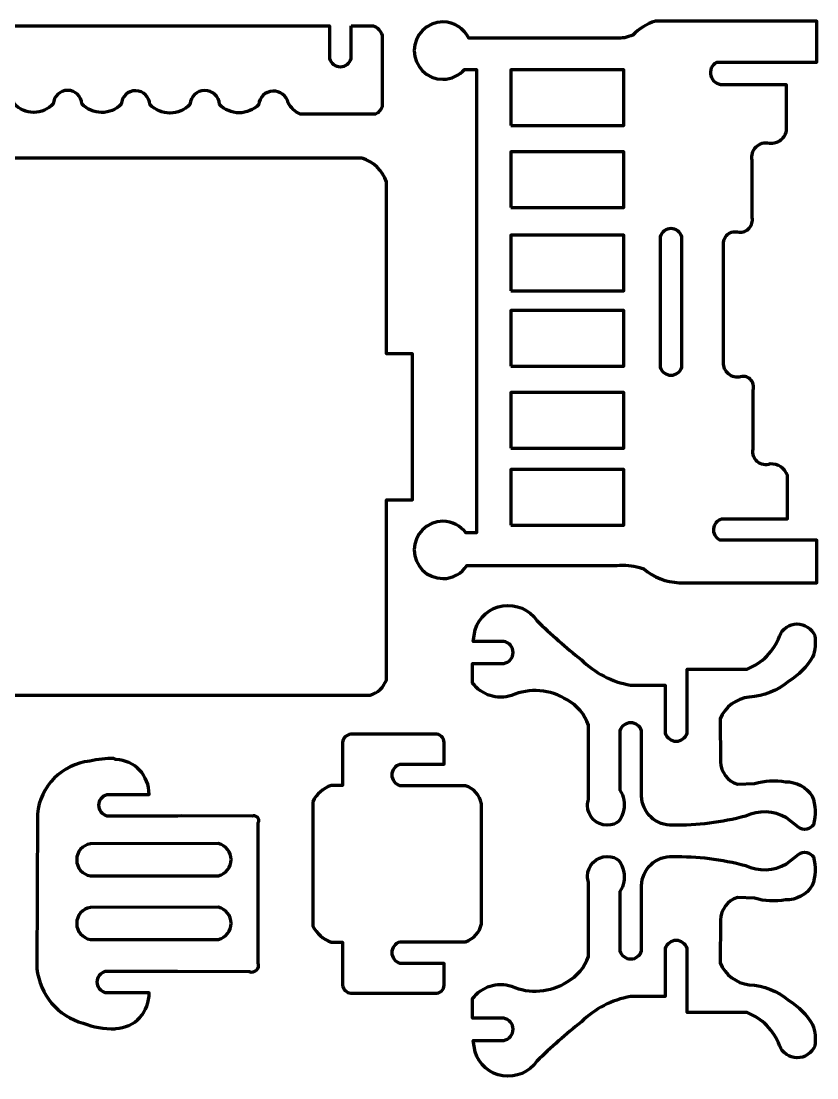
# Model space of a CAD drawing. Header units: centimetres. Extents: x -10.2 to 13.4, y -14.3 to 23.3.
# Drawn here: x 1.56 to 13.37, y -14.23 to 1.44 of the extents above; entities that cross this region are included whole.
import ezdxf

# ---------------------------------------------------------------- set-up
doc = ezdxf.new("R2010")
doc.units = ezdxf.units.CM
doc.header["$MEASUREMENT"] = 0
doc.layers.add('Laag 1', color=7, linetype='Continuous')

msp = doc.modelspace()

# ---------------------------------------------------------------- linework, layer by layer
at = {"layer": 'Laag 1', "lineweight": 100}
for points, knots in [([(11.32669, -6.88738), (11.13226, -6.88231), (10.94572, -6.8093), (10.7995, -6.68102), (10.7995, -6.68102), (10.77837, -6.67353), (10.75695, -6.66681), (10.73531, -6.66089), (10.73531, -6.66089), (10.62784, -6.63147), (10.51591, -6.62184), (10.40499, -6.63246), (10.40499, -6.63246), (10.40499, -6.63246), (8.31708, -6.63246), (8.31708, -6.63246), (8.31708, -6.63246), (8.31708, -6.63246), (8.17625, -6.63246), (8.17625, -6.63246), (8.17625, -6.63246), (8.10056, -6.74935), (7.969, -6.82669), (7.81938, -6.82669), (7.81938, -6.82669), (7.58474, -6.82669), (7.39451, -6.63647), (7.39451, -6.40182), (7.39451, -6.40182), (7.39451, -6.16717), (7.58473, -5.97696), (7.81938, -5.97696), (7.81938, -5.97696), (7.9583, -5.97695), (8.08163, -6.04362), (8.1593, -6.1469), (8.1593, -6.1469), (8.1593, -6.1469), (8.31708, -6.1469), (8.31708, -6.1469), (8.31708, -6.1469), (8.31708, -6.1469), (8.31708, 0.72377), (8.31708, 0.72377), (8.31708, 0.72377), (8.31708, 0.72377), (8.13963, 0.72377), (8.13963, 0.72377), (8.13963, 0.72377), (8.06173, 0.6345), (7.94714, 0.5781), (7.81938, 0.5781), (7.81938, 0.5781), (7.58474, 0.57811), (7.39451, 0.76832), (7.39451, 1.00297), (7.39451, 1.00297), (7.39451, 1.23762), (7.58473, 1.42783), (7.81938, 1.42783), (7.81938, 1.42783), (7.9888, 1.42784), (8.13505, 1.32867), (8.20335, 1.18505), (8.20335, 1.18505), (8.20335, 1.18505), (8.31708, 1.18506), (8.31708, 1.18506), (8.31708, 1.18506), (8.31708, 1.18506), (10.40499, 1.18506), (10.40499, 1.18506), (10.40499, 1.18506), (10.44085, 1.18453), (10.47665, 1.18761), (10.51189, 1.19425), (10.51189, 1.19425), (10.55459, 1.2023), (10.59613, 1.21552), (10.63563, 1.23361), (10.63563, 1.23361), (10.72958, 1.3286), (10.84514, 1.3994), (10.97242, 1.43997), (10.97242, 1.43997), (10.97242, 1.43997), (13.36691, 1.43997), (13.36691, 1.43997), (13.36691, 1.43997), (13.36691, 1.43997), (13.36691, 0.85493), (13.36691, 0.85493), (13.36691, 0.85493), (13.36691, 0.85493), (13.36691, 0.83303), (13.36691, 0.83303), (13.36691, 0.83303), (13.36691, 0.83303), (11.88329, 0.83303), (11.88329, 0.83303), (11.88329, 0.83303), (11.81237, 0.79217), (11.7774, 0.70901), (11.79784, 0.62975), (11.79784, 0.62975), (11.81828, 0.5505), (11.88908, 0.4946), (11.97092, 0.49313), (11.97092, 0.49313), (11.97092, 0.49313), (12.91777, 0.49314), (12.91777, 0.49314), (12.91777, 0.49314), (12.91777, 0.49314), (12.91777, -0.16237), (12.91777, -0.16237), (12.91777, -0.16237), (12.91237, -0.22398), (12.88217, -0.28076), (12.8341, -0.31967), (12.8341, -0.31967), (12.78604, -0.35858), (12.72422, -0.37629), (12.66284, -0.36874), (12.66284, -0.36874), (12.59138, -0.35192), (12.51629, -0.37328), (12.46438, -0.4252), (12.46438, -0.4252), (12.41246, -0.4771), (12.39111, -0.55219), (12.40792, -0.62366), (12.40792, -0.62366), (12.40792, -0.62366), (12.40794, -1.47338), (12.40794, -1.47338), (12.40794, -1.47338), (12.41768, -1.52947), (12.40132, -1.58694), (12.36351, -1.62948), (12.36351, -1.62948), (12.32569, -1.67201), (12.27053, -1.695), (12.2137, -1.69189), (12.2137, -1.69189), (12.15527, -1.6716), (12.09047, -1.68358), (12.04315, -1.72342), (12.04315, -1.72342), (11.99584, -1.76327), (11.97301, -1.82508), (11.98306, -1.88611), (11.98306, -1.88611), (11.98306, -1.88611), (11.98307, -3.59771), (11.98307, -3.59771), (11.98307, -3.59771), (11.97312, -3.66246), (11.99372, -3.72817), (12.03884, -3.77566), (12.03884, -3.77566), (12.08397, -3.82316), (12.14852, -3.84709), (12.2137, -3.84049), (12.2137, -3.84049), (12.27018, -3.81727), (12.33501, -3.82925), (12.37947, -3.8711), (12.37947, -3.8711), (12.42393, -3.91295), (12.43981, -3.97694), (12.42006, -4.03472), (12.42006, -4.03472), (12.42006, -4.03472), (12.42006, -4.90872), (12.42006, -4.90872), (12.42006, -4.90872), (12.40627, -4.97702), (12.4305, -5.04743), (12.48341, -5.09278), (12.48341, -5.09278), (12.53631, -5.13812), (12.60959, -5.1513), (12.67498, -5.12723), (12.67498, -5.12723), (12.78882, -5.11889), (12.8938, -5.18888), (12.9299, -5.29717), (12.9299, -5.29717), (12.9299, -5.29717), (12.92991, -5.94054), (12.92991, -5.94054), (12.92991, -5.94054), (12.92991, -5.94054), (11.9588, -5.94054), (11.9588, -5.94054), (11.9588, -5.94054), (11.89194, -5.96034), (11.84381, -6.01877), (11.83719, -6.08818), (11.83719, -6.08818), (11.83057, -6.15759), (11.86677, -6.22406), (11.92866, -6.25615), (11.92866, -6.25615), (11.92866, -6.25615), (13.36691, -6.25615), (13.36691, -6.25615), (13.36691, -6.25615), (13.36691, -6.25615), (13.36691, -6.32655), (13.36691, -6.32655), (13.36691, -6.32655), (13.36691, -6.32655), (13.36691, -6.88738), (13.36691, -6.88738), (13.36691, -6.88738), (13.36691, -6.88738), (11.37005, -6.88738), (11.37005, -6.88738), (11.37005, -6.88738), (11.37005, -6.88738), (11.32669, -6.88738), (11.32669, -6.88738)], [0, 0, 0, 0, 0.01754386, 0.01754386, 0.01754386, 0.01754386, 0.03508772, 0.03508772, 0.03508772, 0.03508772, 0.05263158, 0.05263158, 0.05263158, 0.05263158, 0.07017544, 0.07017544, 0.07017544, 0.07017544, 0.0877193, 0.0877193, 0.0877193, 0.0877193, 0.10526316, 0.10526316, 0.10526316, 0.10526316, 0.12280702, 0.12280702, 0.12280702, 0.12280702, 0.14035088, 0.14035088, 0.14035088, 0.14035088, 0.15789474, 0.15789474, 0.15789474, 0.15789474, 0.1754386, 0.1754386, 0.1754386, 0.1754386, 0.19298246, 0.19298246, 0.19298246, 0.19298246, 0.21052632, 0.21052632, 0.21052632, 0.21052632, 0.22807018, 0.22807018, 0.22807018, 0.22807018, 0.24561404, 0.24561404, 0.24561404, 0.24561404, 0.26315789, 0.26315789, 0.26315789, 0.26315789, 0.28070175, 0.28070175, 0.28070175, 0.28070175, 0.29824561, 0.29824561, 0.29824561, 0.29824561, 0.31578947, 0.31578947, 0.31578947, 0.31578947, 0.33333333, 0.33333333, 0.33333333, 0.33333333, 0.35087719, 0.35087719, 0.35087719, 0.35087719, 0.36842105, 0.36842105, 0.36842105, 0.36842105, 0.38596491, 0.38596491, 0.38596491, 0.38596491, 0.40350877, 0.40350877, 0.40350877, 0.40350877, 0.42105263, 0.42105263, 0.42105263, 0.42105263, 0.43859649, 0.43859649, 0.43859649, 0.43859649, 0.45614035, 0.45614035, 0.45614035, 0.45614035, 0.47368421, 0.47368421, 0.47368421, 0.47368421, 0.49122807, 0.49122807, 0.49122807, 0.49122807, 0.50877193, 0.50877193, 0.50877193, 0.50877193, 0.52631579, 0.52631579, 0.52631579, 0.52631579, 0.54385965, 0.54385965, 0.54385965, 0.54385965, 0.56140351, 0.56140351, 0.56140351, 0.56140351, 0.57894737, 0.57894737, 0.57894737, 0.57894737, 0.59649123, 0.59649123, 0.59649123, 0.59649123, 0.61403509, 0.61403509, 0.61403509, 0.61403509, 0.63157895, 0.63157895, 0.63157895, 0.63157895, 0.64912281, 0.64912281, 0.64912281, 0.64912281, 0.66666667, 0.66666667, 0.66666667, 0.66666667, 0.68421053, 0.68421053, 0.68421053, 0.68421053, 0.70175439, 0.70175439, 0.70175439, 0.70175439, 0.71929825, 0.71929825, 0.71929825, 0.71929825, 0.73684211, 0.73684211, 0.73684211, 0.73684211, 0.75438596, 0.75438596, 0.75438596, 0.75438596, 0.77192982, 0.77192982, 0.77192982, 0.77192982, 0.78947368, 0.78947368, 0.78947368, 0.78947368, 0.80701754, 0.80701754, 0.80701754, 0.80701754, 0.8245614, 0.8245614, 0.8245614, 0.8245614, 0.84210526, 0.84210526, 0.84210526, 0.84210526, 0.85964912, 0.85964912, 0.85964912, 0.85964912, 0.87719298, 0.87719298, 0.87719298, 0.87719298, 0.89473684, 0.89473684, 0.89473684, 0.89473684, 0.9122807, 0.9122807, 0.9122807, 0.9122807, 0.92982456, 0.92982456, 0.92982456, 0.92982456, 0.94736842, 0.94736842, 0.94736842, 0.94736842, 0.96491228, 0.96491228, 0.96491228, 0.96491228, 1, 1, 1, 1]), ([(6.45982, 1.37192), (6.45982, 1.37192), (6.45982, 0.88635), (6.45982, 0.88635), (6.45982, 0.88635), (6.43966, 0.81418), (6.3739, 0.76427), (6.29897, 0.76427), (6.29897, 0.76427), (6.22404, 0.76427), (6.15828, 0.81418), (6.13813, 0.88635), (6.13813, 0.88635), (6.13813, 0.88635), (6.13813, 1.37192), (6.13813, 1.37192), (6.13813, 1.37192), (6.13813, 1.37192), (-2.72941, 1.37192), (-2.72941, 1.37192), (-2.72941, 1.37192), (-2.72941, 1.37192), (-2.72941, 0.83779), (-2.72941, 0.83779), (-2.72941, 0.83779), (-2.74956, 0.76563), (-2.81532, 0.71571), (-2.89025, 0.71571), (-2.89025, 0.71571), (-2.96518, 0.71571), (-3.03094, 0.76562), (-3.05109, 0.83779), (-3.05109, 0.83779), (-3.05109, 0.83779), (-3.05109, 1.37192), (-3.05109, 1.37192), (-3.05109, 1.37192), (-3.05109, 1.37192), (-3.35282, 1.37192), (-3.35282, 1.37192), (-3.35282, 1.37192), (-3.42526, 1.34958), (-3.48522, 1.29826), (-3.51845, 1.23013), (-3.51845, 1.23013), (-3.51845, 1.23013), (-3.51844, 0.19443), (-3.51844, 0.19443), (-3.51844, 0.19443), (-3.48293, 0.13554), (-3.43023, 0.08893), (-3.36743, 0.0609), (-3.36743, 0.0609), (-3.36743, 0.0609), (-2.2314, 0.0609), (-2.2314, 0.0609), (-2.2314, 0.0609), (-2.14868, 0.09452), (-2.0831, 0.1602), (-2.04963, 0.24298), (-2.04963, 0.24298), (-2.04357, 0.3559), (-1.95026, 0.44434), (-1.83719, 0.44434), (-1.83719, 0.44434), (-1.72412, 0.44434), (-1.63081, 0.35589), (-1.62476, 0.24298), (-1.62476, 0.24298), (-1.54997, 0.16231), (-1.44548, 0.11566), (-1.33548, 0.11384), (-1.33548, 0.11384), (-1.22548, 0.11203), (-1.11951, 0.15519), (-1.04209, 0.23335), (-1.04209, 0.23335), (-1.03348, 0.34612), (-0.93816, 0.43245), (-0.82509, 0.42989), (-0.82509, 0.42989), (-0.71202, 0.42733), (-0.62071, 0.33676), (-0.61722, 0.22371), (-0.61722, 0.22371), (-0.53794, 0.14099), (-0.42833, 0.09421), (-0.31375, 0.09421), (-0.31375, 0.09421), (-0.19917, 0.09421), (-0.08955, 0.14098), (-0.01027, 0.22371), (-0.01027, 0.22371), (-0.00388, 0.34307), (0.09477, 0.43657), (0.2143, 0.43657), (0.2143, 0.43657), (0.33383, 0.43657), (0.43247, 0.34307), (0.43887, 0.22371), (0.43887, 0.22371), (0.51495, 0.14268), (0.6208, 0.0962), (0.73194, 0.09506), (0.73194, 0.09506), (0.84309, 0.09392), (0.94988, 0.13819), (1.02761, 0.21764), (1.02761, 0.21764), (1.03536, 0.33209), (1.13127, 0.42045), (1.24595, 0.41884), (1.24595, 0.41884), (1.36065, 0.41722), (1.45402, 0.32618), (1.45854, 0.21157), (1.45854, 0.21157), (1.53466, 0.13216), (1.63988, 0.08725), (1.74988, 0.08725), (1.74988, 0.08725), (1.85989, 0.08725), (1.96511, 0.13215), (2.04122, 0.21157), (2.04122, 0.21157), (2.04727, 0.32449), (2.14058, 0.41293), (2.25365, 0.41293), (2.25365, 0.41293), (2.36672, 0.41293), (2.46003, 0.32448), (2.46608, 0.21157), (2.46608, 0.21157), (2.54171, 0.13169), (2.64666, 0.08614), (2.75666, 0.08546), (2.75666, 0.08546), (2.86666, 0.0848), (2.97216, 0.12906), (3.04875, 0.208), (3.04875, 0.208), (3.05575, 0.32086), (3.14981, 0.40853), (3.26288, 0.40758), (3.26288, 0.40758), (3.37595, 0.40663), (3.46852, 0.3174), (3.47362, 0.20444), (3.47362, 0.20444), (3.55132, 0.12337), (3.65873, 0.07753), (3.77102, 0.07753), (3.77102, 0.07753), (3.88331, 0.07753), (3.99073, 0.12337), (4.06843, 0.20444), (4.06843, 0.20444), (4.07466, 0.32058), (4.17063, 0.41155), (4.28693, 0.41155), (4.28693, 0.41155), (4.40324, 0.41155), (4.49921, 0.32057), (4.50543, 0.20444), (4.50543, 0.20444), (4.58154, 0.12503), (4.68677, 0.08012), (4.79677, 0.08012), (4.79677, 0.08012), (4.90677, 0.08012), (5.012, 0.12502), (5.0881, 0.20444), (5.0881, 0.20444), (5.10014, 0.31181), (5.18765, 0.39496), (5.2955, 0.40148), (5.2955, 0.40148), (5.40334, 0.408), (5.50024, 0.33598), (5.52511, 0.23084), (5.52511, 0.23084), (5.56209, 0.15407), (5.62604, 0.09357), (5.70475, 0.0609), (5.70475, 0.0609), (5.70475, 0.0609), (6.82244, 0.0609), (6.82244, 0.0609), (6.82244, 0.0609), (6.86682, 0.0852), (6.9016, 0.12386), (6.9211, 0.17054), (6.9211, 0.17054), (6.9211, 0.17054), (6.9211, 1.2316), (6.9211, 1.2316), (6.9211, 1.2316), (6.89876, 1.29627), (6.84883, 1.34768), (6.78484, 1.37191), (6.78484, 1.37191), (6.78484, 1.37191), (6.45982, 1.37192), (6.45982, 1.37192)], [0, 0, 0, 0, 0.01923077, 0.01923077, 0.01923077, 0.01923077, 0.03846154, 0.03846154, 0.03846154, 0.03846154, 0.05769231, 0.05769231, 0.05769231, 0.05769231, 0.07692308, 0.07692308, 0.07692308, 0.07692308, 0.09615385, 0.09615385, 0.09615385, 0.09615385, 0.11538462, 0.11538462, 0.11538462, 0.11538462, 0.13461538, 0.13461538, 0.13461538, 0.13461538, 0.15384615, 0.15384615, 0.15384615, 0.15384615, 0.17307692, 0.17307692, 0.17307692, 0.17307692, 0.19230769, 0.19230769, 0.19230769, 0.19230769, 0.21153846, 0.21153846, 0.21153846, 0.21153846, 0.23076923, 0.23076923, 0.23076923, 0.23076923, 0.25, 0.25, 0.25, 0.25, 0.26923077, 0.26923077, 0.26923077, 0.26923077, 0.28846154, 0.28846154, 0.28846154, 0.28846154, 0.30769231, 0.30769231, 0.30769231, 0.30769231, 0.32692308, 0.32692308, 0.32692308, 0.32692308, 0.34615385, 0.34615385, 0.34615385, 0.34615385, 0.36538462, 0.36538462, 0.36538462, 0.36538462, 0.38461538, 0.38461538, 0.38461538, 0.38461538, 0.40384615, 0.40384615, 0.40384615, 0.40384615, 0.42307692, 0.42307692, 0.42307692, 0.42307692, 0.44230769, 0.44230769, 0.44230769, 0.44230769, 0.46153846, 0.46153846, 0.46153846, 0.46153846, 0.48076923, 0.48076923, 0.48076923, 0.48076923, 0.5, 0.5, 0.5, 0.5, 0.51923077, 0.51923077, 0.51923077, 0.51923077, 0.53846154, 0.53846154, 0.53846154, 0.53846154, 0.55769231, 0.55769231, 0.55769231, 0.55769231, 0.57692308, 0.57692308, 0.57692308, 0.57692308, 0.59615385, 0.59615385, 0.59615385, 0.59615385, 0.61538462, 0.61538462, 0.61538462, 0.61538462, 0.63461538, 0.63461538, 0.63461538, 0.63461538, 0.65384615, 0.65384615, 0.65384615, 0.65384615, 0.67307692, 0.67307692, 0.67307692, 0.67307692, 0.69230769, 0.69230769, 0.69230769, 0.69230769, 0.71153846, 0.71153846, 0.71153846, 0.71153846, 0.73076923, 0.73076923, 0.73076923, 0.73076923, 0.75, 0.75, 0.75, 0.75, 0.76923077, 0.76923077, 0.76923077, 0.76923077, 0.78846154, 0.78846154, 0.78846154, 0.78846154, 0.80769231, 0.80769231, 0.80769231, 0.80769231, 0.82692308, 0.82692308, 0.82692308, 0.82692308, 0.84615385, 0.84615385, 0.84615385, 0.84615385, 0.86538462, 0.86538462, 0.86538462, 0.86538462, 0.88461538, 0.88461538, 0.88461538, 0.88461538, 0.90384615, 0.90384615, 0.90384615, 0.90384615, 0.92307692, 0.92307692, 0.92307692, 0.92307692, 0.94230769, 0.94230769, 0.94230769, 0.94230769, 0.96153846, 0.96153846, 0.96153846, 0.96153846, 1, 1, 1, 1]), ([(8.82692, -0.10904), (8.82692, -0.10904), (8.82692, 0.71641), (8.82692, 0.71641), (8.82692, 0.71641), (8.82692, 0.71641), (10.50211, 0.71641), (10.50211, 0.71641), (10.50211, 0.71641), (10.50211, 0.71641), (10.50211, -0.10904), (10.50211, -0.10904), (10.50211, -0.10904), (10.50211, -0.10904), (8.82692, -0.10904), (8.82692, -0.10904)], [0, 0, 0, 0, 0.2, 0.2, 0.2, 0.2, 0.4, 0.4, 0.4, 0.4, 0.6, 0.6, 0.6, 0.6, 1, 1, 1, 1]), ([(6.62252, -0.59461), (6.79108, -0.64638), (6.92464, -0.77574), (6.98179, -0.94255), (6.98179, -0.94255), (6.98179, -0.94255), (6.9818, -3.49582), (6.9818, -3.49582), (6.9818, -3.49582), (6.9818, -3.49582), (7.37024, -3.49582), (7.37024, -3.49582), (7.37024, -3.49582), (7.37024, -3.49582), (7.37024, -5.65657), (7.37024, -5.65657), (7.37024, -5.65657), (7.37024, -5.65657), (6.9818, -5.65657), (6.9818, -5.65657), (6.9818, -5.65657), (6.9818, -5.65657), (6.9818, -8.32598), (6.9818, -8.32598), (6.9818, -8.32598), (6.94329, -8.43807), (6.85276, -8.52451), (6.73901, -8.55779), (6.73901, -8.55779), (6.73901, -8.55779), (-1.62122, -8.55779), (-1.62122, -8.55779), (-1.62122, -8.55779), (-1.76408, -8.52313), (-1.87965, -8.41845), (-1.92824, -8.2797), (-1.92824, -8.2797), (-1.92824, -8.2797), (-1.92824, -5.65657), (-1.92824, -5.65657), (-1.92824, -5.65657), (-1.92824, -5.65657), (-2.2924, -5.65657), (-2.2924, -5.65657), (-2.2924, -5.65657), (-2.2924, -5.65657), (-2.2924, -3.49582), (-2.2924, -3.49582), (-2.2924, -3.49582), (-2.2924, -3.49582), (-1.92824, -3.49582), (-1.92824, -3.49582), (-1.92824, -3.49582), (-1.92824, -3.49582), (-1.92824, -0.91874), (-1.92824, -0.91874), (-1.92824, -0.91874), (-1.87441, -0.75568), (-1.73915, -0.6327), (-1.57172, -0.59461), (-1.57172, -0.59461), (-1.57172, -0.59461), (6.62252, -0.59461), (6.62252, -0.59461)], [0, 0, 0, 0, 0.05882353, 0.05882353, 0.05882353, 0.05882353, 0.11764706, 0.11764706, 0.11764706, 0.11764706, 0.17647059, 0.17647059, 0.17647059, 0.17647059, 0.23529412, 0.23529412, 0.23529412, 0.23529412, 0.29411765, 0.29411765, 0.29411765, 0.29411765, 0.35294118, 0.35294118, 0.35294118, 0.35294118, 0.41176471, 0.41176471, 0.41176471, 0.41176471, 0.47058824, 0.47058824, 0.47058824, 0.47058824, 0.52941176, 0.52941176, 0.52941176, 0.52941176, 0.58823529, 0.58823529, 0.58823529, 0.58823529, 0.64705882, 0.64705882, 0.64705882, 0.64705882, 0.70588235, 0.70588235, 0.70588235, 0.70588235, 0.76470588, 0.76470588, 0.76470588, 0.76470588, 0.82352941, 0.82352941, 0.82352941, 0.82352941, 0.88235294, 0.88235294, 0.88235294, 0.88235294, 1, 1, 1, 1]), ([(8.82692, -1.32294), (8.82692, -1.32294), (8.82692, -0.49749), (8.82692, -0.49749), (8.82692, -0.49749), (8.82692, -0.49749), (10.50211, -0.49749), (10.50211, -0.49749), (10.50211, -0.49749), (10.50211, -0.49749), (10.50211, -1.32294), (10.50211, -1.32294), (10.50211, -1.32294), (10.50211, -1.32294), (8.82692, -1.32294), (8.82692, -1.32294)], [0, 0, 0, 0, 0.2, 0.2, 0.2, 0.2, 0.4, 0.4, 0.4, 0.4, 0.6, 0.6, 0.6, 0.6, 1, 1, 1, 1]), ([(11.36398, -2.7152), (11.36398, -2.7152), (11.36398, -3.68936), (11.36398, -3.68936), (11.36398, -3.68936), (11.34382, -3.76153), (11.27806, -3.81144), (11.20313, -3.81144), (11.20313, -3.81144), (11.1282, -3.81144), (11.06244, -3.76153), (11.04228, -3.68936), (11.04228, -3.68936), (11.04228, -3.68936), (11.04229, -2.73342), (11.04229, -2.73342), (11.04229, -2.73342), (11.04229, -2.73342), (11.04229, -1.75926), (11.04229, -1.75926), (11.04229, -1.75926), (11.06245, -1.68709), (11.1282, -1.63718), (11.20313, -1.63718), (11.20313, -1.63718), (11.27808, -1.63718), (11.34382, -1.68709), (11.36397, -1.75926), (11.36397, -1.75926), (11.36397, -1.75926), (11.36398, -2.7152), (11.36398, -2.7152)], [0, 0, 0, 0, 0.11111111, 0.11111111, 0.11111111, 0.11111111, 0.22222222, 0.22222222, 0.22222222, 0.22222222, 0.33333333, 0.33333333, 0.33333333, 0.33333333, 0.44444444, 0.44444444, 0.44444444, 0.44444444, 0.55555556, 0.55555556, 0.55555556, 0.55555556, 0.66666667, 0.66666667, 0.66666667, 0.66666667, 0.77777778, 0.77777778, 0.77777778, 0.77777778, 1, 1, 1, 1]), ([(8.82692, -2.56112), (8.82692, -2.56112), (8.82692, -1.73567), (8.82692, -1.73567), (8.82692, -1.73567), (8.82692, -1.73567), (10.50211, -1.73567), (10.50211, -1.73567), (10.50211, -1.73567), (10.50211, -1.73567), (10.50211, -2.56112), (10.50211, -2.56112), (10.50211, -2.56112), (10.50211, -2.56112), (8.82692, -2.56112), (8.82692, -2.56112)], [0, 0, 0, 0, 0.2, 0.2, 0.2, 0.2, 0.4, 0.4, 0.4, 0.4, 0.6, 0.6, 0.6, 0.6, 1, 1, 1, 1]), ([(8.82692, -3.67791), (8.82692, -3.67791), (8.82692, -2.85246), (8.82692, -2.85246), (8.82692, -2.85246), (8.82692, -2.85246), (10.50211, -2.85246), (10.50211, -2.85246), (10.50211, -2.85246), (10.50211, -2.85246), (10.50211, -3.67791), (10.50211, -3.67791), (10.50211, -3.67791), (10.50211, -3.67791), (8.82692, -3.67791), (8.82692, -3.67791)], [0, 0, 0, 0, 0.2, 0.2, 0.2, 0.2, 0.4, 0.4, 0.4, 0.4, 0.6, 0.6, 0.6, 0.6, 1, 1, 1, 1]), ([(8.82692, -4.89181), (8.82692, -4.89181), (8.82692, -4.06636), (8.82692, -4.06636), (8.82692, -4.06636), (8.82692, -4.06636), (10.50211, -4.06636), (10.50211, -4.06636), (10.50211, -4.06636), (10.50211, -4.06636), (10.50211, -4.89181), (10.50211, -4.89181), (10.50211, -4.89181), (10.50211, -4.89181), (8.82692, -4.89181), (8.82692, -4.89181)], [0, 0, 0, 0, 0.2, 0.2, 0.2, 0.2, 0.4, 0.4, 0.4, 0.4, 0.6, 0.6, 0.6, 0.6, 1, 1, 1, 1]), ([(8.82692, -6.03288), (8.82692, -6.03288), (8.82692, -5.20743), (8.82692, -5.20743), (8.82692, -5.20743), (8.82692, -5.20743), (10.50211, -5.20743), (10.50211, -5.20743), (10.50211, -5.20743), (10.50211, -5.20743), (10.50211, -6.03288), (10.50211, -6.03288), (10.50211, -6.03288), (10.50211, -6.03288), (8.82692, -6.03288), (8.82692, -6.03288)], [0, 0, 0, 0, 0.2, 0.2, 0.2, 0.2, 0.4, 0.4, 0.4, 0.4, 0.6, 0.6, 0.6, 0.6, 1, 1, 1, 1]), ([(9.66233, -8.62548), (9.41473, -8.46937), (9.10636, -8.44443), (8.83687, -8.55872), (8.83687, -8.55872), (8.62554, -8.63074), (8.39192, -8.55697), (8.26027, -8.37664), (8.26027, -8.37664), (8.26027, -8.37664), (8.26028, -8.0853), (8.26028, -8.0853), (8.26028, -8.0853), (8.26028, -8.0853), (8.72156, -8.0853), (8.72156, -8.0853), (8.72156, -8.0853), (8.80179, -8.0721), (8.86068, -8.00274), (8.86068, -7.92142), (8.86068, -7.92142), (8.86068, -7.84011), (8.80179, -7.77075), (8.72156, -7.75755), (8.72156, -7.75755), (8.72156, -7.75755), (8.26939, -7.75755), (8.26939, -7.75755), (8.26939, -7.75755), (8.26939, -7.75755), (8.29669, -7.5876), (8.29669, -7.5876), (8.29669, -7.5876), (8.35511, -7.39907), (8.51609, -7.26049), (8.71122, -7.23077), (8.71122, -7.23077), (8.90634, -7.20104), (9.10129, -7.28542), (9.21318, -7.448), (9.21318, -7.448), (9.42223, -7.65489), (9.64312, -7.84945), (9.87476, -8.03068), (9.87476, -8.03068), (10.07345, -8.2275), (10.32761, -8.35881), (10.6031, -8.40699), (10.6031, -8.40699), (10.6031, -8.40699), (11.11901, -8.40698), (11.11901, -8.40698), (11.11901, -8.40698), (11.11901, -8.40698), (11.11901, -9.11712), (11.11901, -9.11712), (11.11901, -9.11712), (11.13917, -9.18928), (11.20492, -9.2392), (11.27985, -9.2392), (11.27985, -9.2392), (11.35479, -9.2392), (11.42054, -9.18929), (11.44069, -9.11712), (11.44069, -9.11712), (11.44069, -9.11712), (11.4407, -8.17027), (11.4407, -8.17027), (11.4407, -8.17027), (11.4407, -8.17027), (12.33291, -8.17027), (12.33291, -8.17027), (12.33291, -8.17027), (12.555, -8.08146), (12.72916, -7.90288), (12.8124, -7.67865), (12.8124, -7.67865), (12.85373, -7.5713), (12.95631, -7.5), (13.07133, -7.49866), (13.07133, -7.49866), (13.18635, -7.49732), (13.29056, -7.56623), (13.33437, -7.67258), (13.33437, -7.67258), (13.35193, -7.78064), (13.34146, -7.89139), (13.30403, -7.99426), (13.30403, -7.99426), (13.21645, -8.13801), (13.09575, -8.25872), (12.952, -8.34629), (12.952, -8.34629), (12.78733, -8.48814), (12.58028, -8.57139), (12.36325, -8.583), (12.36325, -8.583), (12.17212, -8.60466), (12.00743, -8.72758), (11.93232, -8.90468), (11.93232, -8.90468), (11.93232, -8.90468), (11.9384, -9.54198), (11.9384, -9.54198), (11.9384, -9.54198), (11.94054, -9.69532), (12.04089, -9.82996), (12.18724, -9.8758), (12.18724, -9.8758), (12.18724, -9.8758), (12.44217, -9.86366), (12.44217, -9.86366), (12.44217, -9.86366), (12.59231, -9.82193), (12.74976, -9.81365), (12.90344, -9.83939), (12.90344, -9.83939), (13.06257, -9.83832), (13.21126, -9.91839), (13.29796, -10.05182), (13.29796, -10.05182), (13.34806, -10.1881), (13.35441, -10.33661), (13.31617, -10.47668), (13.31617, -10.47668), (13.29283, -10.51129), (13.25669, -10.53521), (13.21572, -10.54318), (13.21572, -10.54318), (13.17474, -10.55115), (13.13227, -10.54251), (13.09766, -10.51917), (13.09766, -10.51917), (13.09766, -10.51917), (12.91558, -10.3735), (12.91558, -10.3735), (12.91558, -10.3735), (12.72909, -10.26775), (12.50297, -10.2587), (12.30863, -10.34923), (12.30863, -10.34923), (11.95663, -10.44459), (11.59288, -10.48955), (11.22826, -10.48275), (11.22826, -10.48275), (11.1098, -10.48864), (10.99397, -10.4464), (10.9071, -10.36562), (10.9071, -10.36562), (10.82024, -10.28485), (10.7697, -10.1724), (10.76698, -10.05381), (10.76698, -10.05381), (10.76698, -10.05381), (10.76698, -9.08677), (10.76698, -9.08677), (10.76698, -9.08677), (10.74684, -9.0146), (10.68107, -8.96469), (10.60613, -8.96469), (10.60613, -8.96469), (10.53122, -8.96469), (10.46545, -9.0146), (10.44529, -9.08677), (10.44529, -9.08677), (10.44529, -9.08677), (10.44529, -9.96663), (10.44529, -9.96663), (10.44529, -9.96663), (10.50296, -10.04878), (10.52262, -10.16452), (10.50295, -10.25211), (10.50295, -10.25211), (10.46958, -10.40081), (10.4186, -10.48275), (10.25714, -10.48275), (10.25714, -10.48275), (10.09568, -10.48275), (9.96478, -10.35186), (9.96478, -10.1904), (9.96478, -10.1904), (9.96478, -10.16011), (9.96939, -10.13089), (9.97794, -10.10341), (9.97794, -10.10341), (9.97794, -10.10341), (9.97794, -9.00179), (9.97794, -9.00179), (9.97794, -9.00179), (9.92403, -8.84101), (9.81127, -8.70658), (9.66233, -8.62549)], [0, 0, 0, 0, 0.02040816, 0.02040816, 0.02040816, 0.02040816, 0.04081633, 0.04081633, 0.04081633, 0.04081633, 0.06122449, 0.06122449, 0.06122449, 0.06122449, 0.08163265, 0.08163265, 0.08163265, 0.08163265, 0.10204082, 0.10204082, 0.10204082, 0.10204082, 0.12244898, 0.12244898, 0.12244898, 0.12244898, 0.14285714, 0.14285714, 0.14285714, 0.14285714, 0.16326531, 0.16326531, 0.16326531, 0.16326531, 0.18367347, 0.18367347, 0.18367347, 0.18367347, 0.20408163, 0.20408163, 0.20408163, 0.20408163, 0.2244898, 0.2244898, 0.2244898, 0.2244898, 0.24489796, 0.24489796, 0.24489796, 0.24489796, 0.26530612, 0.26530612, 0.26530612, 0.26530612, 0.28571429, 0.28571429, 0.28571429, 0.28571429, 0.30612245, 0.30612245, 0.30612245, 0.30612245, 0.32653061, 0.32653061, 0.32653061, 0.32653061, 0.34693878, 0.34693878, 0.34693878, 0.34693878, 0.36734694, 0.36734694, 0.36734694, 0.36734694, 0.3877551, 0.3877551, 0.3877551, 0.3877551, 0.40816327, 0.40816327, 0.40816327, 0.40816327, 0.42857143, 0.42857143, 0.42857143, 0.42857143, 0.44897959, 0.44897959, 0.44897959, 0.44897959, 0.46938776, 0.46938776, 0.46938776, 0.46938776, 0.48979592, 0.48979592, 0.48979592, 0.48979592, 0.51020408, 0.51020408, 0.51020408, 0.51020408, 0.53061224, 0.53061224, 0.53061224, 0.53061224, 0.55102041, 0.55102041, 0.55102041, 0.55102041, 0.57142857, 0.57142857, 0.57142857, 0.57142857, 0.59183673, 0.59183673, 0.59183673, 0.59183673, 0.6122449, 0.6122449, 0.6122449, 0.6122449, 0.63265306, 0.63265306, 0.63265306, 0.63265306, 0.65306122, 0.65306122, 0.65306122, 0.65306122, 0.67346939, 0.67346939, 0.67346939, 0.67346939, 0.69387755, 0.69387755, 0.69387755, 0.69387755, 0.71428571, 0.71428571, 0.71428571, 0.71428571, 0.73469388, 0.73469388, 0.73469388, 0.73469388, 0.75510204, 0.75510204, 0.75510204, 0.75510204, 0.7755102, 0.7755102, 0.7755102, 0.7755102, 0.79591837, 0.79591837, 0.79591837, 0.79591837, 0.81632653, 0.81632653, 0.81632653, 0.81632653, 0.83673469, 0.83673469, 0.83673469, 0.83673469, 0.85714286, 0.85714286, 0.85714286, 0.85714286, 0.87755102, 0.87755102, 0.87755102, 0.87755102, 0.89795918, 0.89795918, 0.89795918, 0.89795918, 0.91836735, 0.91836735, 0.91836735, 0.91836735, 0.93877551, 0.93877551, 0.93877551, 0.93877551, 0.95918367, 0.95918367, 0.95918367, 0.95918367, 1, 1, 1, 1]), ([(5.88929, -10.13556), (5.94494, -10.02193), (6.04303, -9.93473), (6.1624, -9.89279), (6.1624, -9.89279), (6.1624, -9.89279), (6.33236, -9.89278), (6.33236, -9.89278), (6.33236, -9.89278), (6.33236, -9.89278), (6.33236, -9.25549), (6.33236, -9.25549), (6.33236, -9.25549), (6.33876, -9.19128), (6.38954, -9.1405), (6.45374, -9.1341), (6.45374, -9.1341), (6.45374, -9.1341), (7.70406, -9.1341), (7.70406, -9.1341), (7.70406, -9.1341), (7.73805, -9.13174), (7.77153, -9.14337), (7.79674, -9.16628), (7.79674, -9.16628), (7.82196, -9.1892), (7.83671, -9.22143), (7.83759, -9.25549), (7.83759, -9.25549), (7.83759, -9.25549), (7.8376, -9.57717), (7.8376, -9.57717), (7.8376, -9.57717), (7.8376, -9.57717), (7.18815, -9.57717), (7.18815, -9.57717), (7.18815, -9.57717), (7.11599, -9.59732), (7.06607, -9.66308), (7.06607, -9.73801), (7.06607, -9.73801), (7.06607, -9.81294), (7.11598, -9.8787), (7.18815, -9.89886), (7.18815, -9.89886), (7.18815, -9.89886), (8.15395, -9.89885), (8.15395, -9.89885), (8.15395, -9.89885), (8.27645, -9.93659), (8.36755, -10.03969), (8.38991, -10.16591), (8.38991, -10.16591), (8.38991, -10.16591), (8.38992, -11.94428), (8.38992, -11.94428), (8.38992, -11.94428), (8.36755, -12.07049), (8.27645, -12.1736), (8.15394, -12.21133), (8.15394, -12.21133), (8.15394, -12.21133), (7.18815, -12.21133), (7.18815, -12.21133), (7.18815, -12.21133), (7.11599, -12.23149), (7.06607, -12.29725), (7.06607, -12.37218), (7.06607, -12.37218), (7.06607, -12.44711), (7.11598, -12.51286), (7.18815, -12.53302), (7.18815, -12.53302), (7.18815, -12.53302), (7.8376, -12.53302), (7.8376, -12.53302), (7.8376, -12.53302), (7.8376, -12.53302), (7.8376, -12.8547), (7.8376, -12.8547), (7.8376, -12.8547), (7.83671, -12.88876), (7.82195, -12.92099), (7.79674, -12.94391), (7.79674, -12.94391), (7.77154, -12.96682), (7.73805, -12.97845), (7.70406, -12.97609), (7.70406, -12.97609), (7.70406, -12.97609), (6.45374, -12.97609), (6.45374, -12.97609), (6.45374, -12.97609), (6.38954, -12.96969), (6.33875, -12.91891), (6.33235, -12.8547), (6.33235, -12.8547), (6.33235, -12.8547), (6.33236, -12.2174), (6.33236, -12.2174), (6.33236, -12.2174), (6.33236, -12.2174), (6.16241, -12.2174), (6.16241, -12.2174), (6.16241, -12.2174), (6.04304, -12.17546), (5.94493, -12.08826), (5.88928, -11.97462), (5.88928, -11.97462), (5.88928, -11.97462), (5.88929, -10.13556), (5.88929, -10.13556)], [0, 0, 0, 0, 0.03448276, 0.03448276, 0.03448276, 0.03448276, 0.06896552, 0.06896552, 0.06896552, 0.06896552, 0.10344828, 0.10344828, 0.10344828, 0.10344828, 0.13793103, 0.13793103, 0.13793103, 0.13793103, 0.17241379, 0.17241379, 0.17241379, 0.17241379, 0.20689655, 0.20689655, 0.20689655, 0.20689655, 0.24137931, 0.24137931, 0.24137931, 0.24137931, 0.27586207, 0.27586207, 0.27586207, 0.27586207, 0.31034483, 0.31034483, 0.31034483, 0.31034483, 0.34482759, 0.34482759, 0.34482759, 0.34482759, 0.37931034, 0.37931034, 0.37931034, 0.37931034, 0.4137931, 0.4137931, 0.4137931, 0.4137931, 0.44827586, 0.44827586, 0.44827586, 0.44827586, 0.48275862, 0.48275862, 0.48275862, 0.48275862, 0.51724138, 0.51724138, 0.51724138, 0.51724138, 0.55172414, 0.55172414, 0.55172414, 0.55172414, 0.5862069, 0.5862069, 0.5862069, 0.5862069, 0.62068966, 0.62068966, 0.62068966, 0.62068966, 0.65517241, 0.65517241, 0.65517241, 0.65517241, 0.68965517, 0.68965517, 0.68965517, 0.68965517, 0.72413793, 0.72413793, 0.72413793, 0.72413793, 0.75862069, 0.75862069, 0.75862069, 0.75862069, 0.79310345, 0.79310345, 0.79310345, 0.79310345, 0.82758621, 0.82758621, 0.82758621, 0.82758621, 0.86206897, 0.86206897, 0.86206897, 0.86206897, 0.89655172, 0.89655172, 0.89655172, 0.89655172, 0.93103448, 0.93103448, 0.93103448, 0.93103448, 1, 1, 1, 1]), ([(3.94152, -10.34527), (3.94152, -10.34527), (4.99028, -10.34829), (4.99028, -10.34829), (4.99028, -10.34829), (5.01759, -10.33748), (5.04873, -10.34446), (5.06882, -10.36589), (5.06882, -10.36589), (5.08891, -10.38732), (5.09386, -10.41885), (5.08131, -10.44541), (5.08131, -10.44541), (5.08131, -10.44541), (5.08132, -12.52724), (5.08132, -12.52724), (5.08132, -12.52724), (5.09426, -12.56477), (5.08413, -12.60639), (5.05542, -12.6338), (5.05542, -12.6338), (5.02672, -12.6612), (4.98467, -12.66937), (4.94779, -12.6547), (4.94779, -12.6547), (4.94779, -12.6547), (3.87653, -12.64863), (3.87653, -12.64863), (3.87653, -12.64863), (3.87653, -12.64863), (2.81436, -12.64863), (2.81436, -12.64863), (2.81436, -12.64863), (2.74219, -12.66879), (2.69228, -12.73455), (2.69228, -12.80948), (2.69228, -12.80948), (2.69228, -12.88441), (2.74219, -12.95017), (2.81436, -12.97032), (2.81436, -12.97032), (2.81436, -12.97032), (3.46136, -12.97032), (3.46136, -12.97032), (3.46136, -12.97032), (3.46639, -13.10569), (3.41728, -13.23749), (3.32491, -13.33657), (3.32491, -13.33657), (3.23255, -13.43566), (3.10452, -13.49388), (2.96913, -13.49836), (2.96913, -13.49836), (2.96539, -13.49963), (2.96164, -13.50089), (2.95788, -13.50213), (2.95788, -13.50213), (2.79599, -13.50781), (2.63469, -13.47965), (2.48429, -13.41946), (2.48429, -13.41946), (2.11093, -13.31781), (1.83844, -12.9971), (1.79844, -12.61222), (1.79844, -12.61222), (1.79844, -12.61222), (1.80451, -10.31795), (1.80451, -10.31795), (1.80451, -10.31795), (1.84453, -9.90551), (2.16929, -9.57821), (2.5814, -9.53498), (2.5814, -9.53498), (2.69846, -9.50649), (2.81872, -9.49332), (2.93917, -9.4958), (2.93917, -9.4958), (2.9492, -9.50069), (2.95918, -9.50566), (2.96913, -9.5107), (2.96913, -9.5107), (3.2464, -9.51988), (3.46534, -9.74922), (3.46166, -10.02661), (3.46166, -10.02661), (3.46166, -10.02661), (2.83864, -10.02661), (2.83864, -10.02661), (2.83864, -10.02661), (2.76647, -10.04676), (2.71655, -10.11252), (2.71655, -10.18745), (2.71655, -10.18745), (2.71655, -10.26238), (2.76647, -10.32814), (2.83863, -10.34829), (2.83863, -10.34829), (2.83863, -10.34829), (3.88259, -10.34829), (3.88259, -10.34829), (3.88259, -10.34829), (3.88259, -10.34829), (3.94152, -10.34527), (3.94152, -10.34527)], [0, 0, 0, 0, 0.03703704, 0.03703704, 0.03703704, 0.03703704, 0.07407407, 0.07407407, 0.07407407, 0.07407407, 0.11111111, 0.11111111, 0.11111111, 0.11111111, 0.14814815, 0.14814815, 0.14814815, 0.14814815, 0.18518519, 0.18518519, 0.18518519, 0.18518519, 0.22222222, 0.22222222, 0.22222222, 0.22222222, 0.25925926, 0.25925926, 0.25925926, 0.25925926, 0.2962963, 0.2962963, 0.2962963, 0.2962963, 0.33333333, 0.33333333, 0.33333333, 0.33333333, 0.37037037, 0.37037037, 0.37037037, 0.37037037, 0.40740741, 0.40740741, 0.40740741, 0.40740741, 0.44444444, 0.44444444, 0.44444444, 0.44444444, 0.48148148, 0.48148148, 0.48148148, 0.48148148, 0.51851852, 0.51851852, 0.51851852, 0.51851852, 0.55555556, 0.55555556, 0.55555556, 0.55555556, 0.59259259, 0.59259259, 0.59259259, 0.59259259, 0.62962963, 0.62962963, 0.62962963, 0.62962963, 0.66666667, 0.66666667, 0.66666667, 0.66666667, 0.7037037, 0.7037037, 0.7037037, 0.7037037, 0.74074074, 0.74074074, 0.74074074, 0.74074074, 0.77777778, 0.77777778, 0.77777778, 0.77777778, 0.81481481, 0.81481481, 0.81481481, 0.81481481, 0.85185185, 0.85185185, 0.85185185, 0.85185185, 0.88888889, 0.88888889, 0.88888889, 0.88888889, 0.92592593, 0.92592593, 0.92592593, 0.92592593, 1, 1, 1, 1]), ([(2.59282, -11.23444), (2.47532, -11.21726), (2.38821, -11.11648), (2.38821, -10.99773), (2.38821, -10.99773), (2.38821, -10.87898), (2.47532, -10.7782), (2.59282, -10.76102), (2.59282, -10.76102), (2.59282, -10.76102), (4.49258, -10.75495), (4.49258, -10.75495), (4.49258, -10.75495), (4.60145, -10.78365), (4.67731, -10.88211), (4.67731, -10.9947), (4.67731, -10.9947), (4.67731, -11.10729), (4.60144, -11.20574), (4.49257, -11.23444), (4.49257, -11.23444), (4.49257, -11.23444), (2.59282, -11.23444), (2.59282, -11.23444)], [0, 0, 0, 0, 0.14285714, 0.14285714, 0.14285714, 0.14285714, 0.28571429, 0.28571429, 0.28571429, 0.28571429, 0.42857143, 0.42857143, 0.42857143, 0.42857143, 0.57142857, 0.57142857, 0.57142857, 0.57142857, 0.71428571, 0.71428571, 0.71428571, 0.71428571, 1, 1, 1, 1]), ([(9.66233, -12.80644), (9.41473, -12.96255), (9.10636, -12.9875), (8.83687, -12.87321), (8.83687, -12.87321), (8.62554, -12.80118), (8.39192, -12.87496), (8.26027, -13.05529), (8.26027, -13.05529), (8.26027, -13.05529), (8.26028, -13.34663), (8.26028, -13.34663), (8.26028, -13.34663), (8.26028, -13.34663), (8.72156, -13.34663), (8.72156, -13.34663), (8.72156, -13.34663), (8.80179, -13.35983), (8.86068, -13.42918), (8.86068, -13.5105), (8.86068, -13.5105), (8.86068, -13.59182), (8.80179, -13.66118), (8.72156, -13.67438), (8.72156, -13.67438), (8.72156, -13.67438), (8.26939, -13.67438), (8.26939, -13.67438), (8.26939, -13.67438), (8.26939, -13.67438), (8.29669, -13.84433), (8.29669, -13.84433), (8.29669, -13.84433), (8.35511, -14.03286), (8.51609, -14.17144), (8.71122, -14.20116), (8.71122, -14.20116), (8.90634, -14.23088), (9.10129, -14.14651), (9.21318, -13.98392), (9.21318, -13.98392), (9.42223, -13.77704), (9.64312, -13.58248), (9.87476, -13.40125), (9.87476, -13.40125), (10.07345, -13.20443), (10.32761, -13.07312), (10.6031, -13.02494), (10.6031, -13.02494), (10.6031, -13.02494), (11.11901, -13.02494), (11.11901, -13.02494), (11.11901, -13.02494), (11.11901, -13.02494), (11.11901, -12.31481), (11.11901, -12.31481), (11.11901, -12.31481), (11.13917, -12.24264), (11.20492, -12.19273), (11.27985, -12.19273), (11.27985, -12.19273), (11.35479, -12.19273), (11.42054, -12.24264), (11.44069, -12.31481), (11.44069, -12.31481), (11.44069, -12.31481), (11.4407, -13.26165), (11.4407, -13.26165), (11.4407, -13.26165), (11.4407, -13.26165), (12.33291, -13.26165), (12.33291, -13.26165), (12.33291, -13.26165), (12.555, -13.35047), (12.72916, -13.52905), (12.8124, -13.75328), (12.8124, -13.75328), (12.85373, -13.86062), (12.95631, -13.93193), (13.07133, -13.93327), (13.07133, -13.93327), (13.18635, -13.93461), (13.29056, -13.8657), (13.33437, -13.75935), (13.33437, -13.75935), (13.35193, -13.65129), (13.34146, -13.54054), (13.30403, -13.43767), (13.30403, -13.43767), (13.21645, -13.29392), (13.09575, -13.17321), (12.952, -13.08564), (12.952, -13.08564), (12.78733, -12.94379), (12.58028, -12.86054), (12.36325, -12.84893), (12.36325, -12.84893), (12.17212, -12.82727), (12.00743, -12.70435), (11.93232, -12.52724), (11.93232, -12.52724), (11.93232, -12.52724), (11.9384, -11.88995), (11.9384, -11.88995), (11.9384, -11.88995), (11.94054, -11.7366), (12.04089, -11.60197), (12.18724, -11.55613), (12.18724, -11.55613), (12.18724, -11.55613), (12.44217, -11.56826), (12.44217, -11.56826), (12.44217, -11.56826), (12.59231, -11.60999), (12.74976, -11.61828), (12.90344, -11.59254), (12.90344, -11.59254), (13.06257, -11.59361), (13.21126, -11.51354), (13.29796, -11.38011), (13.29796, -11.38011), (13.34806, -11.24382), (13.35441, -11.09532), (13.31617, -10.95524), (13.31617, -10.95524), (13.29283, -10.92063), (13.25669, -10.89672), (13.21572, -10.88875), (13.21572, -10.88875), (13.17474, -10.88078), (13.13227, -10.88942), (13.09766, -10.91276), (13.09766, -10.91276), (13.09766, -10.91276), (12.91558, -11.05843), (12.91558, -11.05843), (12.91558, -11.05843), (12.72909, -11.16418), (12.50297, -11.17322), (12.30863, -11.0827), (12.30863, -11.0827), (11.95663, -10.98733), (11.59288, -10.94238), (11.22826, -10.94917), (11.22826, -10.94917), (11.1098, -10.94329), (10.99397, -10.98553), (10.9071, -11.0663), (10.9071, -11.0663), (10.82024, -11.14708), (10.7697, -11.25953), (10.76698, -11.37812), (10.76698, -11.37812), (10.76698, -11.37812), (10.76698, -12.34516), (10.76698, -12.34516), (10.76698, -12.34516), (10.74684, -12.41733), (10.68107, -12.46724), (10.60613, -12.46724), (10.60613, -12.46724), (10.53122, -12.46724), (10.46545, -12.41733), (10.44529, -12.34516), (10.44529, -12.34516), (10.44529, -12.34516), (10.44529, -11.4653), (10.44529, -11.4653), (10.44529, -11.4653), (10.50296, -11.38314), (10.52262, -11.26741), (10.50295, -11.17982), (10.50295, -11.17982), (10.46958, -11.03111), (10.4186, -10.94917), (10.25714, -10.94917), (10.25714, -10.94917), (10.09568, -10.94917), (9.96478, -11.08007), (9.96478, -11.24153), (9.96478, -11.24153), (9.96478, -11.27182), (9.96939, -11.30104), (9.97794, -11.32852), (9.97794, -11.32852), (9.97794, -11.32852), (9.97794, -12.43013), (9.97794, -12.43013), (9.97794, -12.43013), (9.92403, -12.59092), (9.81127, -12.72535), (9.66233, -12.80644)], [0, 0, 0, 0, 0.02040816, 0.02040816, 0.02040816, 0.02040816, 0.04081633, 0.04081633, 0.04081633, 0.04081633, 0.06122449, 0.06122449, 0.06122449, 0.06122449, 0.08163265, 0.08163265, 0.08163265, 0.08163265, 0.10204082, 0.10204082, 0.10204082, 0.10204082, 0.12244898, 0.12244898, 0.12244898, 0.12244898, 0.14285714, 0.14285714, 0.14285714, 0.14285714, 0.16326531, 0.16326531, 0.16326531, 0.16326531, 0.18367347, 0.18367347, 0.18367347, 0.18367347, 0.20408163, 0.20408163, 0.20408163, 0.20408163, 0.2244898, 0.2244898, 0.2244898, 0.2244898, 0.24489796, 0.24489796, 0.24489796, 0.24489796, 0.26530612, 0.26530612, 0.26530612, 0.26530612, 0.28571429, 0.28571429, 0.28571429, 0.28571429, 0.30612245, 0.30612245, 0.30612245, 0.30612245, 0.32653061, 0.32653061, 0.32653061, 0.32653061, 0.34693878, 0.34693878, 0.34693878, 0.34693878, 0.36734694, 0.36734694, 0.36734694, 0.36734694, 0.3877551, 0.3877551, 0.3877551, 0.3877551, 0.40816327, 0.40816327, 0.40816327, 0.40816327, 0.42857143, 0.42857143, 0.42857143, 0.42857143, 0.44897959, 0.44897959, 0.44897959, 0.44897959, 0.46938776, 0.46938776, 0.46938776, 0.46938776, 0.48979592, 0.48979592, 0.48979592, 0.48979592, 0.51020408, 0.51020408, 0.51020408, 0.51020408, 0.53061224, 0.53061224, 0.53061224, 0.53061224, 0.55102041, 0.55102041, 0.55102041, 0.55102041, 0.57142857, 0.57142857, 0.57142857, 0.57142857, 0.59183673, 0.59183673, 0.59183673, 0.59183673, 0.6122449, 0.6122449, 0.6122449, 0.6122449, 0.63265306, 0.63265306, 0.63265306, 0.63265306, 0.65306122, 0.65306122, 0.65306122, 0.65306122, 0.67346939, 0.67346939, 0.67346939, 0.67346939, 0.69387755, 0.69387755, 0.69387755, 0.69387755, 0.71428571, 0.71428571, 0.71428571, 0.71428571, 0.73469388, 0.73469388, 0.73469388, 0.73469388, 0.75510204, 0.75510204, 0.75510204, 0.75510204, 0.7755102, 0.7755102, 0.7755102, 0.7755102, 0.79591837, 0.79591837, 0.79591837, 0.79591837, 0.81632653, 0.81632653, 0.81632653, 0.81632653, 0.83673469, 0.83673469, 0.83673469, 0.83673469, 0.85714286, 0.85714286, 0.85714286, 0.85714286, 0.87755102, 0.87755102, 0.87755102, 0.87755102, 0.89795918, 0.89795918, 0.89795918, 0.89795918, 0.91836735, 0.91836735, 0.91836735, 0.91836735, 0.93877551, 0.93877551, 0.93877551, 0.93877551, 0.95918367, 0.95918367, 0.95918367, 0.95918367, 1, 1, 1, 1]), ([(2.59282, -12.1775), (2.47532, -12.16032), (2.38821, -12.05954), (2.38821, -11.94079), (2.38821, -11.94079), (2.38821, -11.82204), (2.47532, -11.72127), (2.59282, -11.70408), (2.59282, -11.70408), (2.59282, -11.70408), (4.49258, -11.69801), (4.49258, -11.69801), (4.49258, -11.69801), (4.60145, -11.72671), (4.67731, -11.82517), (4.67731, -11.93776), (4.67731, -11.93776), (4.67731, -12.05035), (4.60144, -12.1488), (4.49257, -12.1775), (4.49257, -12.1775), (4.49257, -12.1775), (2.59282, -12.1775), (2.59282, -12.1775)], [0, 0, 0, 0, 0.14285714, 0.14285714, 0.14285714, 0.14285714, 0.28571429, 0.28571429, 0.28571429, 0.28571429, 0.42857143, 0.42857143, 0.42857143, 0.42857143, 0.57142857, 0.57142857, 0.57142857, 0.57142857, 0.71428571, 0.71428571, 0.71428571, 0.71428571, 1, 1, 1, 1])]:
    msp.add_open_spline(points, degree=3, knots=knots, dxfattribs=at)

doc.saveas('drawing.dxf')
